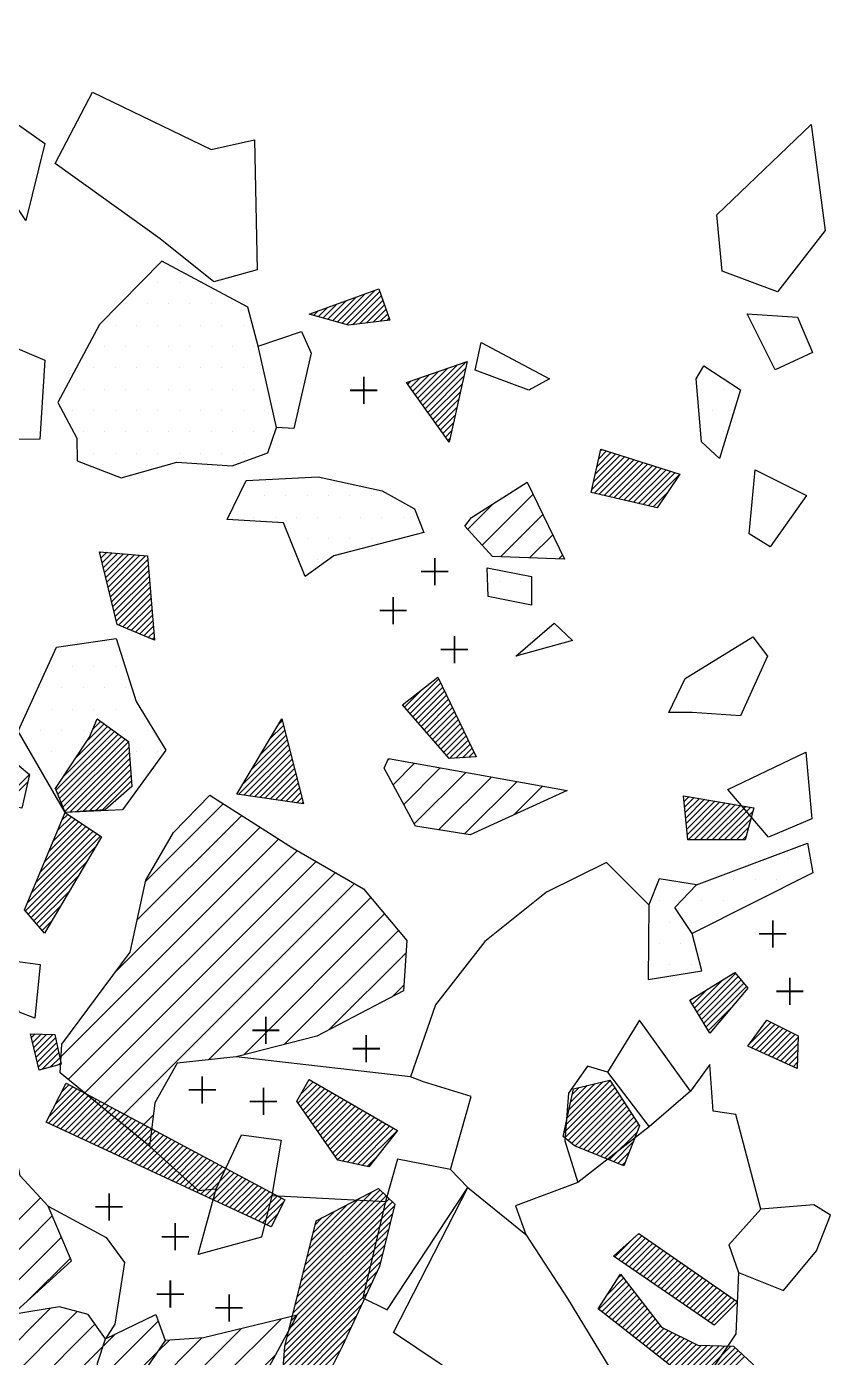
# Model space of a CAD drawing. Header units: metres. Extents: x -4.18 to -1.99, y -19.3 to -15.58.
# Drawn here: x -2.458 to -1.987, y -16.368 to -15.588 of the extents above; entities that cross this region are included whole.
import ezdxf

# ---------------------------------------------------------------- set-up
doc = ezdxf.new("R2010")
doc.units = ezdxf.units.M
doc.header["$LTSCALE"] = 25
doc.header["$MEASUREMENT"] = 0
doc.layers.get('0').update_dxf_attribs({"linetype": 'CONTINUOUS'})
for name, color, linetype in [('FEUER', 1, 'CONTINUOUS'), ('KNOCHEN', 2, 'CONTINUOUS'), ('KNOCHENSCHRAFF', 2, 'CONTINUOUS'), ('STEINE', 4, 'CONTINUOUS'), ('STEINESCHRAFF', 4, 'CONTINUOUS')]:
    doc.layers.add(name, color=color, linetype=linetype)

# ---------------------------------------------------------------- blocks, each defined once
blk = doc.blocks.new('*X1')
at = {"color": 0}
for p, q in [((-241.508, -1589.607), (-241.435, -1589.534)), ((-241.439, -1589.892), (-241.111, -1589.564)), ((-241.371, -1590.177), (-240.787, -1589.593)), ((-241.303, -1590.463), (-240.462, -1589.622)), ((-241.235, -1590.748), (-240.138, -1589.651)), ((-241.167, -1591.034), (-239.814, -1589.681)), ((-241.099, -1591.319), (-239.489, -1589.71)), ((-241.03, -1591.604), (-239.165, -1589.739)), ((-240.962, -1591.89), (-238.841, -1589.768)), ((-240.894, -1592.175), (-238.714, -1589.995)), ((-240.826, -1592.46), (-238.687, -1590.322)), ((-240.758, -1592.746), (-238.66, -1590.648)), ((-240.69, -1593.031), (-238.633, -1590.974)), ((-240.621, -1593.317), (-238.605, -1591.301)), ((-240.553, -1593.602), (-238.578, -1591.627)), ((-240.425, -1593.828), (-238.551, -1591.953)), ((-240.176, -1593.932), (-238.524, -1592.28)), ((-239.927, -1594.036), (-238.497, -1592.606)), ((-239.677, -1594.14), (-238.47, -1592.933)), ((-239.428, -1594.244), (-238.442, -1593.259)), ((-239.178, -1594.349), (-238.415, -1593.585)), ((-238.929, -1594.453), (-238.388, -1593.912)), ((-238.68, -1594.557), (-238.361, -1594.238)), ((-238.43, -1594.661), (-238.334, -1594.565)), ((-242.971, -1601.677), (-241.065, -1599.77)), ((-242.285, -1600.637), (-241.27, -1599.622)), ((-241.924, -1599.923), (-241.475, -1599.474)), ((-244.073, -1603.486), (-240.654, -1600.067)), ((-243.973, -1603.74), (-240.448, -1600.215)), ((-243.874, -1603.993), (-240.243, -1600.363)), ((-243.774, -1604.247), (-240.037, -1600.511)), ((-243.657, -1602.716), (-240.859, -1599.918)), ((-243.674, -1604.501), (-239.84, -1600.667)), ((-243.574, -1604.754), (-239.815, -1600.996)), ((-243.269, -1604.803), (-239.79, -1601.324)), ((-242.89, -1604.778), (-239.764, -1601.652)), ((-242.512, -1604.753), (-239.739, -1601.98)), ((-247.382, -1604.32), (-245.642, -1602.58)), ((-242.133, -1604.728), (-239.713, -1602.308)), ((-241.755, -1604.703), (-239.688, -1602.636)), ((-247.085, -1604.377), (-245.733, -1603.024)), ((-241.376, -1604.678), (-239.662, -1602.964)), ((-244.245, -1606.486), (-242.967, -1605.208)), ((-243.99, -1605.878), (-243.179, -1605.067)), ((-243.735, -1605.269), (-243.391, -1604.925)), ((-245.773, -1610.135), (-241.693, -1606.056)), ((-245.518, -1609.527), (-241.905, -1605.914)), ((-245.263, -1608.919), (-242.118, -1605.773)), ((-245.009, -1608.311), (-242.33, -1605.632)), ((-244.754, -1607.702), (-242.542, -1605.49)), ((-244.499, -1607.094), (-242.754, -1605.349)), ((-245.87, -1610.586), (-241.481, -1606.197)), ((-245.707, -1610.777), (-241.763, -1606.833)), ((-245.544, -1610.967), (-242.279, -1607.702)), ((-245.381, -1611.158), (-242.796, -1608.572)), ((-245.219, -1611.349), (-243.312, -1609.442)), ((-245.056, -1611.54), (-243.828, -1610.312)), ((-244.893, -1611.73), (-244.345, -1611.182)), ((-245.515, -1618.009), (-245.294, -1617.789)), ((-245.447, -1618.295), (-244.953, -1617.801)), ((-245.379, -1618.58), (-244.611, -1617.813)), ((-245.311, -1618.865), (-244.27, -1617.824)), ((-245.242, -1619.151), (-244.108, -1618.017)), ((-245.174, -1619.436), (-244.048, -1618.31)), ((-245.106, -1619.722), (-243.987, -1618.603)), ((-244.898, -1619.867), (-243.927, -1618.896)), ((-244.406, -1619.729), (-243.866, -1619.189)), ((-243.915, -1619.591), (-243.806, -1619.482)), ((-243.75, -1621.194), (-243.318, -1620.762)), ((-244.518, -1623.023), (-242.627, -1621.132)), ((-244.487, -1622.638), (-242.858, -1621.009)), ((-244.277, -1623.135), (-242.397, -1621.255)), ((-244.119, -1621.916), (-243.088, -1620.886)), ((-244.036, -1623.248), (-242.167, -1621.378)), ((-243.795, -1623.36), (-241.936, -1621.502)), ((-243.554, -1623.473), (-241.706, -1621.625)), ((-243.313, -1623.585), (-241.475, -1621.748)), ((-243.072, -1623.698), (-241.245, -1621.871)), ((-242.83, -1623.81), (-241.015, -1621.994)), ((-242.589, -1623.922), (-240.784, -1622.117)), ((-242.348, -1624.035), (-240.554, -1622.241)), ((-242.107, -1624.147), (-240.324, -1622.364)), ((-241.866, -1624.26), (-240.093, -1622.487)), ((-241.625, -1624.372), (-239.863, -1622.61)), ((-241.384, -1624.485), (-239.633, -1622.733)), ((-241.143, -1624.597), (-239.402, -1622.857)), ((-240.901, -1624.709), (-239.172, -1622.98)), ((-240.66, -1624.822), (-238.941, -1623.103)), ((-240.419, -1624.934), (-238.711, -1623.226)), ((-240.178, -1625.047), (-238.481, -1623.349)), ((-239.937, -1625.159), (-238.25, -1623.473)), ((-239.696, -1625.271), (-238.02, -1623.596)), ((-239.455, -1625.384), (-237.79, -1623.719)), ((-239.213, -1625.496), (-237.559, -1623.842)), ((-238.972, -1625.609), (-237.329, -1623.965)), ((-238.731, -1625.721), (-237.098, -1624.088)), ((-238.49, -1625.834), (-236.868, -1624.212)), ((-238.249, -1625.946), (-236.638, -1624.335)), ((-238.008, -1626.058), (-236.407, -1624.458)), ((-237.767, -1626.171), (-236.177, -1624.581)), ((-237.526, -1626.283), (-235.947, -1624.704)), ((-237.284, -1626.396), (-235.716, -1624.828)), ((-237.043, -1626.508), (-235.486, -1624.951)), ((-236.802, -1626.621), (-235.256, -1625.074)), ((-236.561, -1626.733), (-235.025, -1625.197)), ((-236.32, -1626.845), (-234.795, -1625.32)), ((-236.079, -1626.958), (-234.564, -1625.443)), ((-235.838, -1627.07), (-234.334, -1625.567)), ((-235.597, -1627.183), (-234.104, -1625.69)), ((-235.355, -1627.295), (-233.873, -1625.813)), ((-235.114, -1627.408), (-233.643, -1625.936)), ((-234.873, -1627.52), (-233.413, -1626.059)), ((-234.632, -1627.632), (-233.182, -1626.183)), ((-234.391, -1627.745), (-232.952, -1626.306)), ((-234.15, -1627.857), (-232.722, -1626.429)), ((-233.909, -1627.97), (-232.491, -1626.552)), ((-233.668, -1628.082), (-232.261, -1626.675)), ((-233.426, -1628.195), (-232.03, -1626.799)), ((-233.185, -1628.307), (-231.8, -1626.922)), ((-232.944, -1628.419), (-231.57, -1627.045)), ((-232.703, -1628.532), (-231.339, -1627.168)), ((-232.462, -1628.644), (-231.109, -1627.291)), ((-232.221, -1628.757), (-230.879, -1627.414)), ((-231.98, -1628.869), (-230.72, -1627.61)), ((-231.739, -1628.982), (-231.096, -1628.339)), ((-231.497, -1629.094), (-231.472, -1629.068))]:
    blk.add_line(p, q, dxfattribs=at)
blk = doc.blocks.new('*X2')
at = {"color": 0}
for p, q in [((-228.161, -1575.906), (-227.055, -1574.801)), ((-227.886, -1575.986), (-226.5, -1574.599)), ((-227.612, -1576.065), (-225.944, -1574.397)), ((-227.337, -1576.144), (-225.389, -1574.195)), ((-227.063, -1576.223), (-225.12, -1574.28)), ((-226.71, -1576.223), (-225.026, -1574.539)), ((-226.305, -1576.172), (-224.932, -1574.799)), ((-228.984, -1575.669), (-228.721, -1575.406)), ((-228.71, -1575.748), (-228.166, -1575.204)), ((-228.435, -1575.827), (-227.61, -1575.002)), ((-225.901, -1576.121), (-224.838, -1575.058)), ((-225.497, -1576.071), (-224.744, -1575.318)), ((-225.092, -1576.02), (-224.65, -1575.578)), ((-224.688, -1575.969), (-224.556, -1575.837)), ((-222.741, -1580.739), (-220.589, -1578.588)), ((-222.594, -1580.946), (-220.05, -1578.403)), ((-223.476, -1579.706), (-223.283, -1579.513)), ((-223.329, -1579.913), (-222.744, -1579.328)), ((-223.182, -1580.12), (-222.205, -1579.143)), ((-223.035, -1580.326), (-221.667, -1578.958)), ((-222.888, -1580.533), (-221.128, -1578.773)), ((-222.447, -1581.153), (-220.084, -1578.79)), ((-222.3, -1581.359), (-220.187, -1579.246)), ((-222.153, -1581.566), (-220.289, -1579.702)), ((-222.006, -1581.772), (-220.392, -1580.158)), ((-221.859, -1581.979), (-220.495, -1580.614)), ((-221.712, -1582.186), (-220.597, -1581.071)), ((-221.565, -1582.392), (-220.7, -1581.527)), ((-221.418, -1582.599), (-220.802, -1581.983)), ((-221.271, -1582.805), (-220.905, -1582.439)), ((-221.124, -1583.012), (-221.008, -1582.895)), ((-212.685, -1585.887), (-210.755, -1583.956)), ((-212.586, -1585.434), (-211.023, -1583.871)), ((-212.538, -1586.092), (-210.487, -1584.041)), ((-212.487, -1584.981), (-211.291, -1583.786)), ((-212.387, -1584.528), (-211.56, -1583.7)), ((-212.288, -1584.075), (-211.828, -1583.615)), ((-212.252, -1586.16), (-210.218, -1584.127)), ((-212.189, -1583.623), (-212.096, -1583.53)), ((-211.965, -1586.227), (-209.95, -1584.212)), ((-211.679, -1586.295), (-209.682, -1584.297)), ((-211.393, -1586.363), (-209.413, -1584.383)), ((-211.107, -1586.43), (-209.145, -1584.468)), ((-210.821, -1586.498), (-208.877, -1584.553)), ((-210.535, -1586.565), (-208.609, -1584.638)), ((-210.249, -1586.633), (-208.34, -1584.724)), ((-209.963, -1586.7), (-208.072, -1584.809)), ((-209.677, -1586.768), (-207.804, -1584.894)), ((-209.391, -1586.835), (-207.549, -1584.993)), ((-209.105, -1586.903), (-208.253, -1586.05)), ((-223.506, -1598.829), (-221.657, -1596.98)), ((-223.341, -1599.018), (-221.543, -1597.219)), ((-223.177, -1599.206), (-221.428, -1597.458)), ((-223.671, -1598.64), (-222.638, -1597.607)), ((-223.012, -1599.395), (-221.314, -1597.697)), ((-222.847, -1599.584), (-221.199, -1597.936)), ((-222.682, -1599.773), (-221.084, -1598.175)), ((-222.518, -1599.962), (-220.97, -1598.414)), ((-222.353, -1600.151), (-220.855, -1598.653)), ((-222.188, -1600.339), (-220.741, -1598.892)), ((-231.566, -1600.524), (-230.751, -1599.71)), ((-231.043, -1599.648), (-230.823, -1599.428)), ((-222.024, -1600.528), (-220.626, -1599.131)), ((-221.859, -1600.717), (-220.512, -1599.37)), ((-221.694, -1600.906), (-220.397, -1599.609)), ((-233.135, -1603.154), (-230.535, -1600.554)), ((-232.612, -1602.278), (-230.607, -1600.273)), ((-232.089, -1601.401), (-230.679, -1599.991)), ((-221.529, -1601.095), (-220.283, -1599.848)), ((-221.365, -1601.284), (-220.168, -1600.087)), ((-221.2, -1601.472), (-220.054, -1600.326)), ((-221.027, -1601.653), (-219.939, -1600.565)), ((-233.388, -1603.761), (-230.463, -1600.836)), ((-233.078, -1603.805), (-230.391, -1601.117)), ((-220.649, -1601.628), (-219.825, -1600.804)), ((-220.27, -1601.604), (-219.71, -1601.043)), ((-219.892, -1601.579), (-219.595, -1601.282)), ((-232.769, -1603.849), (-230.319, -1601.399)), ((-232.459, -1603.893), (-230.247, -1601.68)), ((-232.15, -1603.937), (-230.175, -1601.962)), ((-219.514, -1601.554), (-219.481, -1601.521)), ((-231.84, -1603.981), (-230.102, -1602.243)), ((-231.53, -1604.025), (-230.03, -1602.525)), ((-231.221, -1604.069), (-229.958, -1602.806)), ((-230.911, -1604.113), (-229.886, -1603.088)), ((-230.602, -1604.157), (-229.814, -1603.369)), ((-230.292, -1604.201), (-229.742, -1603.651)), ((-229.983, -1604.245), (-229.67, -1603.932)), ((-229.673, -1604.289), (-229.598, -1604.214)), ((-207.319, -1603.855), (-207.297, -1603.833)), ((-207.287, -1604.177), (-206.995, -1603.884)), ((-207.255, -1604.498), (-206.693, -1603.936)), ((-207.224, -1604.82), (-206.392, -1603.988)), ((-207.192, -1605.142), (-206.09, -1604.04)), ((-207.16, -1605.464), (-205.788, -1604.092)), ((-207.128, -1605.785), (-205.487, -1604.144)), ((-207.096, -1606.107), (-205.185, -1604.196)), ((-207.055, -1606.419), (-204.883, -1604.248)), ((-206.701, -1606.419), (-204.582, -1604.3)), ((-206.347, -1606.419), (-204.28, -1604.352)), ((-205.993, -1606.418), (-203.978, -1604.403)), ((-205.64, -1606.418), (-203.677, -1604.455)), ((-205.286, -1606.418), (-203.375, -1604.507)), ((-204.932, -1606.418), (-203.263, -1604.748)), ((-204.578, -1606.417), (-203.393, -1605.232)), ((-204.224, -1606.417), (-203.523, -1605.716)), ((-203.871, -1606.417), (-203.654, -1606.2)), ((-206.672, -1616.289), (-204.988, -1614.605)), ((-206.538, -1616.509), (-204.272, -1614.243)), ((-206.405, -1616.729), (-204.111, -1614.436)), ((-206.271, -1616.949), (-203.951, -1614.629)), ((-206.805, -1616.069), (-205.909, -1615.173)), ((-206.138, -1617.169), (-203.79, -1614.821)), ((-206.004, -1617.39), (-203.629, -1615.014)), ((-206.939, -1615.849), (-206.831, -1615.741)), ((-205.871, -1617.61), (-204.571, -1616.309)), ((-203.447, -1618.367), (-202.187, -1617.107)), ((-203.334, -1618.608), (-201.951, -1617.225)), ((-203.091, -1618.718), (-201.715, -1617.343)), ((-202.848, -1618.829), (-201.479, -1617.46)), ((-202.605, -1618.94), (-201.243, -1617.578)), ((-202.48, -1617.047), (-202.423, -1616.99)), ((-202.362, -1619.05), (-201.007, -1617.696)), ((-202.119, -1619.161), (-200.772, -1617.814)), ((-201.876, -1619.271), (-200.607, -1618.002)), ((-201.633, -1619.382), (-200.616, -1618.365)), ((-201.39, -1619.493), (-200.625, -1618.728)), ((-201.147, -1619.603), (-200.635, -1619.091)), ((-200.904, -1619.714), (-200.644, -1619.454)), ((-200.661, -1619.824), (-200.653, -1619.816)), ((-229.896, -1621.836), (-228.79, -1620.73)), ((-229.751, -1622.044), (-228.566, -1620.859)), ((-229.746, -1621.333), (-229.014, -1620.6)), ((-229.298, -1620.531), (-229.238, -1620.471)), ((-214.322, -1623.586), (-211.473, -1620.737)), ((-214.224, -1623.134), (-211.612, -1620.522)), ((-214.125, -1622.682), (-212.038, -1620.595)), ((-214.027, -1622.23), (-212.503, -1620.706)), ((-213.929, -1621.779), (-212.967, -1620.817)), ((-229.607, -1622.253), (-228.342, -1620.989)), ((-229.462, -1622.462), (-228.118, -1621.118)), ((-229.317, -1622.671), (-227.894, -1621.247)), ((-229.173, -1622.88), (-227.669, -1621.377)), ((-229.028, -1623.089), (-227.445, -1621.506)), ((-228.883, -1623.298), (-227.221, -1621.636)), ((-214.269, -1623.886), (-211.335, -1620.952)), ((-214.077, -1624.048), (-211.197, -1621.168)), ((-213.885, -1624.21), (-211.058, -1621.383)), ((-213.831, -1621.327), (-213.432, -1620.928)), ((-213.689, -1624.367), (-210.92, -1621.598)), ((-228.739, -1623.507), (-226.997, -1621.765)), ((-228.594, -1623.716), (-226.773, -1621.895)), ((-228.449, -1623.925), (-226.549, -1622.024)), ((-228.305, -1624.134), (-226.325, -1622.153)), ((-228.16, -1624.343), (-226.101, -1622.283)), ((-228.016, -1624.551), (-225.876, -1622.412)), ((-213.437, -1624.469), (-210.782, -1621.813)), ((-213.185, -1624.57), (-210.643, -1622.029)), ((-212.933, -1624.672), (-210.505, -1622.244)), ((-227.871, -1624.76), (-225.652, -1622.542)), ((-227.726, -1624.969), (-225.428, -1622.671)), ((-227.582, -1625.178), (-225.204, -1622.801)), ((-227.296, -1625.246), (-224.98, -1622.93)), ((-227.006, -1625.31), (-224.756, -1623.059)), ((-226.717, -1625.374), (-224.532, -1623.189)), ((-212.681, -1624.773), (-210.367, -1622.459)), ((-212.429, -1624.875), (-210.228, -1622.674)), ((-212.177, -1624.976), (-210.09, -1622.889)), ((-211.925, -1625.078), (-209.952, -1623.105)), ((-226.427, -1625.438), (-224.307, -1623.318)), ((-226.138, -1625.502), (-224.083, -1623.448)), ((-211.673, -1625.179), (-210.036, -1623.543)), ((-211.421, -1625.281), (-210.263, -1624.123)), ((-211.169, -1625.382), (-210.489, -1624.703)), ((-225.849, -1625.566), (-225.305, -1625.022)), ((-210.917, -1625.484), (-210.716, -1625.283)), ((-229.601, -1631.794), (-224.92, -1627.113)), ((-229.485, -1631.324), (-225.102, -1626.941)), ((-229.368, -1630.854), (-225.568, -1627.053)), ((-230.066, -1633.673), (-224.242, -1627.849)), ((-229.95, -1633.203), (-224.375, -1627.628)), ((-229.834, -1632.733), (-224.556, -1627.456)), ((-229.717, -1632.264), (-224.738, -1627.284)), ((-229.252, -1630.384), (-226.297, -1627.429)), ((-229.136, -1629.914), (-227.025, -1627.804)), ((-230.182, -1634.143), (-224.359, -1628.32)), ((-229.02, -1629.445), (-227.754, -1628.179)), ((-228.903, -1628.975), (-228.483, -1628.554)), ((-230.415, -1635.082), (-224.594, -1629.261)), ((-230.299, -1634.613), (-224.476, -1628.791)), ((-230.647, -1636.022), (-224.828, -1630.203)), ((-230.531, -1635.552), (-224.711, -1629.732)), ((-211.344, -1630.861), (-210.217, -1629.733)), ((-211.135, -1631.005), (-209.752, -1629.622)), ((-210.925, -1631.149), (-209.543, -1629.767)), ((-210.716, -1631.293), (-209.334, -1629.911)), ((-210.506, -1631.438), (-209.125, -1630.056)), ((-210.297, -1631.582), (-208.916, -1630.2)), ((-230.693, -1636.421), (-224.946, -1630.674)), ((-210.088, -1631.726), (-208.707, -1630.345)), ((-209.878, -1631.87), (-208.498, -1630.489)), ((-209.669, -1632.014), (-208.289, -1630.634)), ((-209.46, -1632.158), (-208.08, -1630.779)), ((-209.25, -1632.303), (-207.871, -1630.923)), ((-230.752, -1637.188), (-225.256, -1631.691)), ((-230.723, -1636.805), (-225.063, -1631.145)), ((-209.041, -1632.447), (-207.662, -1631.068)), ((-208.831, -1632.591), (-207.453, -1631.212)), ((-208.622, -1632.735), (-207.244, -1631.357)), ((-208.413, -1632.879), (-207.035, -1631.501)), ((-208.203, -1633.023), (-206.826, -1631.646)), ((-207.994, -1633.168), (-206.617, -1631.791)), ((-230.782, -1637.571), (-225.565, -1632.354)), ((-212.297, -1633.936), (-210.674, -1632.312)), ((-212.099, -1634.091), (-210.52, -1632.512)), ((-211.779, -1633.063), (-210.828, -1632.113)), ((-211.125, -1632.056), (-210.982, -1631.913)), ((-207.784, -1633.312), (-206.408, -1631.935)), ((-207.575, -1633.456), (-206.199, -1632.08)), ((-207.366, -1633.6), (-205.99, -1632.224)), ((-207.156, -1633.744), (-205.781, -1632.369)), ((-206.947, -1633.888), (-205.572, -1632.514)), ((-230.811, -1637.954), (-225.874, -1633.017)), ((-211.901, -1634.246), (-210.366, -1632.711)), ((-211.702, -1634.401), (-210.212, -1632.911)), ((-211.504, -1634.557), (-210.058, -1633.11)), ((-211.306, -1634.712), (-209.904, -1633.31)), ((-206.737, -1634.033), (-205.363, -1632.658)), ((-206.528, -1634.177), (-205.154, -1632.803)), ((-206.319, -1634.321), (-204.945, -1632.947)), ((-206.109, -1634.465), (-204.736, -1633.092)), ((-205.9, -1634.609), (-204.527, -1633.236)), ((-230.841, -1638.337), (-226.183, -1633.679)), ((-211.108, -1634.867), (-209.75, -1633.509)), ((-210.909, -1635.022), (-209.596, -1633.709)), ((-210.711, -1635.178), (-209.442, -1633.909)), ((-210.513, -1635.333), (-209.288, -1634.108)), ((-205.691, -1634.753), (-204.318, -1633.381)), ((-230.87, -1638.72), (-226.492, -1634.342)), ((-210.315, -1635.488), (-209.134, -1634.308)), ((-210.116, -1635.643), (-208.98, -1634.507)), ((-209.918, -1635.799), (-208.826, -1634.707)), ((-209.72, -1635.954), (-208.672, -1634.906)), ((-230.93, -1639.486), (-227.11, -1635.667)), ((-230.9, -1639.103), (-226.801, -1635.004)), ((-209.521, -1636.109), (-208.464, -1635.052)), ((-209.323, -1636.265), (-208.228, -1635.17)), ((-209.125, -1636.42), (-207.993, -1635.288)), ((-208.927, -1636.575), (-207.757, -1635.405)), ((-208.728, -1636.73), (-207.521, -1635.523)), ((-208.53, -1636.886), (-207.285, -1635.641)), ((-230.959, -1639.869), (-227.434, -1636.344)), ((-208.332, -1637.041), (-207.049, -1635.758)), ((-208.133, -1637.196), (-206.813, -1635.876)), ((-207.935, -1637.351), (-206.577, -1635.994)), ((-207.737, -1637.507), (-206.275, -1636.045)), ((-207.539, -1637.662), (-205.93, -1636.054)), ((-207.34, -1637.817), (-205.585, -1636.062)), ((-207.142, -1637.973), (-205.239, -1636.07)), ((-206.949, -1638.133), (-204.894, -1636.078)), ((-206.756, -1638.293), (-204.549, -1636.086)), ((-206.563, -1638.454), (-204.296, -1636.187)), ((-206.37, -1638.614), (-204.112, -1636.357)), ((-206.176, -1638.775), (-203.928, -1636.527)), ((-205.983, -1638.935), (-203.745, -1636.696))]:
    blk.add_line(p, q, dxfattribs=at)
blk = doc.blocks.new('*X8')
at = {"color": 0}
for p, q in [((-219.124, -1589.143), (-216.136, -1586.155)), ((-219.969, -1588.22), (-218.462, -1586.713)), ((-218.043, -1589.83), (-215.559, -1587.347)), ((-216.335, -1589.89), (-214.983, -1588.538)), ((-214.628, -1589.951), (-214.406, -1589.729)), ((-224.625, -1601.715), (-224.571, -1601.661)), ((-224.329, -1603.187), (-223.071, -1601.93)), ((-223.71, -1604.336), (-221.572, -1602.198)), ((-223.092, -1605.485), (-220.072, -1602.466)), ((-221.67, -1605.832), (-218.573, -1602.734)), ((-220.144, -1606.073), (-217.073, -1603.002)), ((-217.259, -1604.956), (-215.573, -1603.27)), ((-238.835, -1608.855), (-234.281, -1604.3)), ((-239.323, -1611.11), (-233.204, -1604.991)), ((-240.565, -1614.12), (-232.126, -1605.681)), ((-243.783, -1619.106), (-231.049, -1606.372)), ((-243.365, -1620.456), (-229.96, -1607.051)), ((-242.396, -1621.254), (-228.836, -1607.694)), ((-241.427, -1622.053), (-227.712, -1608.338)), ((-240.458, -1622.852), (-226.587, -1608.981)), ((-235.148, -1619.31), (-225.634, -1609.796)), ((-233.102, -1619.032), (-224.83, -1610.76)), ((-230.717, -1618.414), (-224.026, -1611.723)), ((-228.074, -1617.539), (-223.572, -1613.036)), ((-224.384, -1615.616), (-223.701, -1614.934)), ((-239.489, -1623.65), (-238.386, -1622.547)), ((-252.375, -1634.769), (-245, -1627.394)), ((-250.845, -1635.007), (-244.3, -1628.462)), ((-248.676, -1634.605), (-243.769, -1629.698)), ((-245.707, -1633.405), (-243.238, -1630.935)), ((-253.309, -1642.774), (-244.406, -1633.87)), ((-251.404, -1642.637), (-242.835, -1634.067)), ((-249.907, -1642.907), (-241.801, -1634.802)), ((-241.731, -1638.267), (-238.096, -1634.631)), ((-234.428, -1638.035), (-230.9, -1634.507)), ((-241.326, -1636.094), (-240.616, -1635.384)), ((-239.262, -1639.333), (-235.54, -1635.612)), ((-236.425, -1638.264), (-233.231, -1635.07)), ((-248.421, -1643.189), (-241.326, -1636.094)), ((-241.873, -1640.176), (-238.166, -1636.47)), ((-238.166, -1636.47), (-237.439, -1635.743)), ((-232.43, -1637.805), (-231.212, -1636.587))]:
    blk.add_line(p, q, dxfattribs=at)
blk = doc.blocks.new('LB')
at = {"layer": 'FEUER', "const_width": 0.1}
for points in [[(0, 0), (0, -1.6)], [(-0.8, -0.8), (0.8, -0.8)]]:
    blk.add_lwpolyline(points, dxfattribs=at)
blk = doc.blocks.new('*X10')
at = {"color": 0}
for p, q in [((-254.375, -1558.75), (-254.375, -1558.75)), ((-255, -1560), (-255, -1560)), ((-253.75, -1560), (-253.75, -1560)), ((-255.625, -1561.25), (-255.625, -1561.25)), ((-254.375, -1561.25), (-254.375, -1561.25)), ((-256.25, -1562.5), (-256.25, -1562.5)), ((-255, -1562.5), (-255, -1562.5)), ((-253.75, -1562.5), (-253.75, -1562.5)), ((-255.625, -1563.75), (-255.625, -1563.75)), ((-254.375, -1563.75), (-254.375, -1563.75)), ((-238.125, -1573.75), (-238.125, -1573.75)), ((-236.875, -1573.75), (-236.875, -1573.75)), ((-235.625, -1573.75), (-235.625, -1573.75)), ((-240, -1575), (-240, -1575)), ((-238.75, -1575), (-238.75, -1575)), ((-237.5, -1575), (-237.5, -1575)), ((-236.25, -1575), (-236.25, -1575)), ((-235, -1575), (-235, -1575)), ((-233.75, -1575), (-233.75, -1575)), ((-240.625, -1576.25), (-240.625, -1576.25)), ((-239.375, -1576.25), (-239.375, -1576.25)), ((-238.125, -1576.25), (-238.125, -1576.25)), ((-236.875, -1576.25), (-236.875, -1576.25)), ((-235.625, -1576.25), (-235.625, -1576.25)), ((-234.375, -1576.25), (-234.375, -1576.25)), ((-233.125, -1576.25), (-233.125, -1576.25)), ((-241.25, -1577.5), (-241.25, -1577.5)), ((-240, -1577.5), (-240, -1577.5)), ((-238.75, -1577.5), (-238.75, -1577.5)), ((-237.5, -1577.5), (-237.5, -1577.5)), ((-236.25, -1577.5), (-236.25, -1577.5)), ((-235, -1577.5), (-235, -1577.5)), ((-233.75, -1577.5), (-233.75, -1577.5)), ((-232.5, -1577.5), (-232.5, -1577.5)), ((-241.875, -1578.75), (-241.875, -1578.75)), ((-240.625, -1578.75), (-240.625, -1578.75)), ((-239.375, -1578.75), (-239.375, -1578.75)), ((-238.125, -1578.75), (-238.125, -1578.75)), ((-236.875, -1578.75), (-236.875, -1578.75)), ((-235.625, -1578.75), (-235.625, -1578.75)), ((-234.375, -1578.75), (-234.375, -1578.75)), ((-233.125, -1578.75), (-233.125, -1578.75)), ((-242.5, -1580), (-242.5, -1580)), ((-241.25, -1580), (-241.25, -1580)), ((-240, -1580), (-240, -1580)), ((-238.75, -1580), (-238.75, -1580)), ((-237.5, -1580), (-237.5, -1580)), ((-236.25, -1580), (-236.25, -1580)), ((-235, -1580), (-235, -1580)), ((-233.75, -1580), (-233.75, -1580)), ((-232.5, -1580), (-232.5, -1580)), ((-206.25, -1580), (-206.25, -1580)), ((-205, -1580), (-205, -1580)), ((-243.125, -1581.25), (-243.125, -1581.25)), ((-241.875, -1581.25), (-241.875, -1581.25)), ((-240.625, -1581.25), (-240.625, -1581.25)), ((-239.375, -1581.25), (-239.375, -1581.25)), ((-238.125, -1581.25), (-238.125, -1581.25)), ((-236.875, -1581.25), (-236.875, -1581.25)), ((-235.625, -1581.25), (-235.625, -1581.25)), ((-234.375, -1581.25), (-234.375, -1581.25)), ((-233.125, -1581.25), (-233.125, -1581.25)), ((-231.875, -1581.25), (-231.875, -1581.25)), ((-205.625, -1581.25), (-205.625, -1581.25)), ((-204.375, -1581.25), (-204.375, -1581.25)), ((-242.5, -1582.5), (-242.5, -1582.5)), ((-241.25, -1582.5), (-241.25, -1582.5)), ((-240, -1582.5), (-240, -1582.5)), ((-238.75, -1582.5), (-238.75, -1582.5)), ((-237.5, -1582.5), (-237.5, -1582.5)), ((-236.25, -1582.5), (-236.25, -1582.5)), ((-235, -1582.5), (-235, -1582.5)), ((-233.75, -1582.5), (-233.75, -1582.5)), ((-232.5, -1582.5), (-232.5, -1582.5)), ((-206.25, -1582.5), (-206.25, -1582.5)), ((-205, -1582.5), (-205, -1582.5)), ((-241.875, -1583.75), (-241.875, -1583.75)), ((-240.625, -1583.75), (-240.625, -1583.75)), ((-239.375, -1583.75), (-239.375, -1583.75)), ((-238.125, -1583.75), (-238.125, -1583.75)), ((-236.875, -1583.75), (-236.875, -1583.75)), ((-235.625, -1583.75), (-235.625, -1583.75)), ((-234.375, -1583.75), (-234.375, -1583.75)), ((-233.125, -1583.75), (-233.125, -1583.75)), ((-231.875, -1583.75), (-231.875, -1583.75)), ((-240, -1585), (-240, -1585)), ((-233.125, -1586.25), (-233.125, -1586.25)), ((-231.875, -1586.25), (-231.875, -1586.25)), ((-230.625, -1586.25), (-230.625, -1586.25)), ((-229.375, -1586.25), (-229.375, -1586.25)), ((-228.125, -1586.25), (-228.125, -1586.25)), ((-226.875, -1586.25), (-226.875, -1586.25)), ((-225.625, -1586.25), (-225.625, -1586.25)), ((-233.75, -1587.5), (-233.75, -1587.5)), ((-232.5, -1587.5), (-232.5, -1587.5)), ((-231.25, -1587.5), (-231.25, -1587.5)), ((-230, -1587.5), (-230, -1587.5)), ((-228.75, -1587.5), (-228.75, -1587.5)), ((-227.5, -1587.5), (-227.5, -1587.5)), ((-226.25, -1587.5), (-226.25, -1587.5)), ((-225, -1587.5), (-225, -1587.5)), ((-223.75, -1587.5), (-223.75, -1587.5)), ((-229.375, -1588.75), (-229.375, -1588.75)), ((-228.125, -1588.75), (-228.125, -1588.75)), ((-226.875, -1588.75), (-226.875, -1588.75)), ((-225.625, -1588.75), (-225.625, -1588.75)), ((-224.375, -1588.75), (-224.375, -1588.75)), ((-228.75, -1590), (-228.75, -1590)), ((-218.125, -1591.25), (-218.125, -1591.25)), ((-216.875, -1591.25), (-216.875, -1591.25)), ((-216.25, -1592.5), (-216.25, -1592.5)), ((-242.5, -1595), (-242.5, -1595)), ((-241.25, -1595), (-241.25, -1595)), ((-216.25, -1595), (-216.25, -1595)), ((-215, -1595), (-215, -1595)), ((-244.375, -1596.25), (-244.375, -1596.25)), ((-243.125, -1596.25), (-243.125, -1596.25)), ((-241.875, -1596.25), (-241.875, -1596.25)), ((-240.625, -1596.25), (-240.625, -1596.25)), ((-245, -1597.5), (-245, -1597.5)), ((-243.75, -1597.5), (-243.75, -1597.5)), ((-242.5, -1597.5), (-242.5, -1597.5)), ((-241.25, -1597.5), (-241.25, -1597.5)), ((-240, -1597.5), (-240, -1597.5)), ((-245.625, -1598.75), (-245.625, -1598.75)), ((-244.375, -1598.75), (-244.375, -1598.75)), ((-243.125, -1598.75), (-243.125, -1598.75)), ((-241.875, -1598.75), (-241.875, -1598.75)), ((-240.625, -1598.75), (-240.625, -1598.75)), ((-239.375, -1598.75), (-239.375, -1598.75)), ((-246.25, -1600), (-246.25, -1600)), ((-245, -1600), (-245, -1600)), ((-243.75, -1600), (-243.75, -1600)), ((-242.5, -1600), (-242.5, -1600)), ((-241.25, -1600), (-241.25, -1600)), ((-240, -1600), (-240, -1600)), ((-238.75, -1600), (-238.75, -1600)), ((-244.375, -1601.25), (-244.375, -1601.25)), ((-243.125, -1601.25), (-243.125, -1601.25)), ((-241.875, -1601.25), (-241.875, -1601.25)), ((-240.625, -1601.25), (-240.625, -1601.25)), ((-239.375, -1601.25), (-239.375, -1601.25)), ((-238.125, -1601.25), (-238.125, -1601.25)), ((-243.75, -1602.5), (-243.75, -1602.5)), ((-242.5, -1602.5), (-242.5, -1602.5)), ((-241.25, -1602.5), (-241.25, -1602.5)), ((-240, -1602.5), (-240, -1602.5)), ((-238.75, -1602.5), (-238.75, -1602.5)), ((-243.125, -1603.75), (-243.125, -1603.75)), ((-241.875, -1603.75), (-241.875, -1603.75)), ((-240.625, -1603.75), (-240.625, -1603.75)), ((-201.25, -1607.5), (-201.25, -1607.5)), ((-200, -1607.5), (-200, -1607.5)), ((-205.625, -1608.75), (-205.625, -1608.75)), ((-204.375, -1608.75), (-204.375, -1608.75)), ((-203.125, -1608.75), (-203.125, -1608.75)), ((-201.875, -1608.75), (-201.875, -1608.75)), ((-200.625, -1608.75), (-200.625, -1608.75)), ((-208.75, -1610), (-208.75, -1610)), ((-207.5, -1610), (-207.5, -1610)), ((-206.25, -1610), (-206.25, -1610)), ((-205, -1610), (-205, -1610)), ((-203.75, -1610), (-203.75, -1610)), ((-208.125, -1611.25), (-208.125, -1611.25)), ((-206.875, -1611.25), (-206.875, -1611.25)), ((-205.625, -1611.25), (-205.625, -1611.25)), ((-208.75, -1612.5), (-208.75, -1612.5)), ((-207.5, -1612.5), (-207.5, -1612.5)), ((-209.375, -1613.75), (-209.375, -1613.75)), ((-208.125, -1613.75), (-208.125, -1613.75)), ((-206.875, -1613.75), (-206.875, -1613.75))]:
    blk.add_line(p, q, dxfattribs=at)
blk = doc.blocks.new('*X11')
at = {"color": 0}
for p, q in [((-325.625, -1631.25), (-325.625, -1631.25)), ((-324.375, -1631.25), (-324.375, -1631.25)), ((-323.125, -1631.25), (-323.125, -1631.25)), ((-325, -1632.5), (-325, -1632.5)), ((-323.75, -1632.5), (-323.75, -1632.5)), ((-322.5, -1632.5), (-322.5, -1632.5)), ((-321.25, -1632.5), (-321.25, -1632.5)), ((-320, -1632.5), (-320, -1632.5)), ((-324.375, -1633.75), (-324.375, -1633.75)), ((-323.125, -1633.75), (-323.125, -1633.75)), ((-321.875, -1633.75), (-321.875, -1633.75)), ((-320.625, -1633.75), (-320.625, -1633.75)), ((-319.375, -1633.75), (-319.375, -1633.75)), ((-322.5, -1635), (-322.5, -1635)), ((-321.25, -1635), (-321.25, -1635)), ((-320, -1635), (-320, -1635)), ((-318.75, -1635), (-318.75, -1635)), ((-320.625, -1636.25), (-320.625, -1636.25)), ((-214.375, -1646.25), (-214.375, -1646.25)), ((-213.125, -1646.25), (-213.125, -1646.25)), ((-211.875, -1646.25), (-211.875, -1646.25)), ((-205.625, -1646.25), (-205.625, -1646.25)), ((-204.375, -1646.25), (-204.375, -1646.25)), ((-215, -1647.5), (-215, -1647.5)), ((-213.75, -1647.5), (-213.75, -1647.5)), ((-212.5, -1647.5), (-212.5, -1647.5)), ((-211.25, -1647.5), (-211.25, -1647.5)), ((-207.5, -1647.5), (-207.5, -1647.5)), ((-206.25, -1647.5), (-206.25, -1647.5)), ((-205, -1647.5), (-205, -1647.5)), ((-215.625, -1648.75), (-215.625, -1648.75)), ((-214.375, -1648.75), (-214.375, -1648.75)), ((-213.125, -1648.75), (-213.125, -1648.75)), ((-211.875, -1648.75), (-211.875, -1648.75)), ((-208.125, -1648.75), (-208.125, -1648.75)), ((-206.875, -1648.75), (-206.875, -1648.75)), ((-205.625, -1648.75), (-205.625, -1648.75)), ((-215, -1650), (-215, -1650)), ((-213.75, -1650), (-213.75, -1650)), ((-212.5, -1650), (-212.5, -1650)), ((-210, -1650), (-210, -1650)), ((-208.75, -1650), (-208.75, -1650)), ((-207.5, -1650), (-207.5, -1650)), ((-209.375, -1651.25), (-209.375, -1651.25)), ((-245, -1657.5), (-245, -1657.5)), ((-243.75, -1657.5), (-243.75, -1657.5)), ((-242.5, -1657.5), (-242.5, -1657.5)), ((-241.25, -1657.5), (-241.25, -1657.5)), ((-240, -1657.5), (-240, -1657.5)), ((-244.375, -1658.75), (-244.375, -1658.75)), ((-243.125, -1658.75), (-243.125, -1658.75)), ((-241.875, -1658.75), (-241.875, -1658.75)), ((-240.625, -1658.75), (-240.625, -1658.75)), ((-245, -1660), (-245, -1660)), ((-243.75, -1660), (-243.75, -1660)), ((-242.5, -1660), (-242.5, -1660)), ((-241.25, -1660), (-241.25, -1660)), ((-240, -1660), (-240, -1660)), ((-244.375, -1661.25), (-244.375, -1661.25)), ((-243.125, -1661.25), (-243.125, -1661.25)), ((-241.875, -1661.25), (-241.875, -1661.25)), ((-240.625, -1661.25), (-240.625, -1661.25)), ((-243.75, -1662.5), (-243.75, -1662.5)), ((-242.5, -1662.5), (-242.5, -1662.5)), ((-241.25, -1662.5), (-241.25, -1662.5)), ((-243.125, -1663.75), (-243.125, -1663.75)), ((-241.875, -1663.75), (-241.875, -1663.75)), ((-241.25, -1665), (-241.25, -1665)), ((-233.125, -1668.75), (-233.125, -1668.75)), ((-236.25, -1670), (-236.25, -1670)), ((-235, -1670), (-235, -1670)), ((-233.75, -1670), (-233.75, -1670)), ((-232.5, -1670), (-232.5, -1670)), ((-236.875, -1671.25), (-236.875, -1671.25)), ((-235.625, -1671.25), (-235.625, -1671.25)), ((-234.375, -1671.25), (-234.375, -1671.25)), ((-233.125, -1671.25), (-233.125, -1671.25)), ((-231.875, -1671.25), (-231.875, -1671.25)), ((-236.25, -1672.5), (-236.25, -1672.5)), ((-235, -1672.5), (-235, -1672.5)), ((-233.75, -1672.5), (-233.75, -1672.5)), ((-232.5, -1672.5), (-232.5, -1672.5)), ((-236.875, -1673.75), (-236.875, -1673.75)), ((-235.625, -1673.75), (-235.625, -1673.75)), ((-234.375, -1673.75), (-234.375, -1673.75)), ((-233.125, -1673.75), (-233.125, -1673.75)), ((-236.25, -1675), (-236.25, -1675)), ((-235, -1675), (-235, -1675)), ((-233.75, -1675), (-233.75, -1675)), ((-232.5, -1675), (-232.5, -1675)), ((-236.875, -1676.25), (-236.875, -1676.25)), ((-235.625, -1676.25), (-235.625, -1676.25)), ((-234.375, -1676.25), (-234.375, -1676.25)), ((-233.125, -1676.25), (-233.125, -1676.25)), ((-236.25, -1677.5), (-236.25, -1677.5)), ((-235, -1677.5), (-235, -1677.5)), ((-233.75, -1677.5), (-233.75, -1677.5)), ((-232.5, -1677.5), (-232.5, -1677.5)), ((-235.625, -1678.75), (-235.625, -1678.75)), ((-234.375, -1678.75), (-234.375, -1678.75)), ((-233.125, -1678.75), (-233.125, -1678.75)), ((-236.25, -1680), (-236.25, -1680)), ((-235, -1680), (-235, -1680)), ((-233.75, -1680), (-233.75, -1680)), ((-235.625, -1681.25), (-235.625, -1681.25)), ((-234.375, -1681.25), (-234.375, -1681.25)), ((-233.125, -1681.25), (-233.125, -1681.25)), ((-236.25, -1682.5), (-236.25, -1682.5)), ((-235, -1682.5), (-235, -1682.5)), ((-233.75, -1682.5), (-233.75, -1682.5)), ((-213.75, -1682.5), (-213.75, -1682.5)), ((-235.625, -1683.75), (-235.625, -1683.75)), ((-234.375, -1683.75), (-234.375, -1683.75)), ((-215.625, -1683.75), (-215.625, -1683.75)), ((-214.375, -1683.75), (-214.375, -1683.75)), ((-213.125, -1683.75), (-213.125, -1683.75)), ((-211.875, -1683.75), (-211.875, -1683.75)), ((-210.625, -1683.75), (-210.625, -1683.75)), ((-236.25, -1685), (-236.25, -1685)), ((-235, -1685), (-235, -1685)), ((-216.25, -1685), (-216.25, -1685)), ((-215, -1685), (-215, -1685)), ((-213.75, -1685), (-213.75, -1685)), ((-212.5, -1685), (-212.5, -1685)), ((-211.25, -1685), (-211.25, -1685)), ((-214.375, -1686.25), (-214.375, -1686.25)), ((-236.25, -1690), (-236.25, -1690)), ((-235.625, -1691.25), (-235.625, -1691.25)), ((-234.375, -1691.25), (-234.375, -1691.25)), ((-233.125, -1691.25), (-233.125, -1691.25)), ((-231.875, -1691.25), (-231.875, -1691.25)), ((-235, -1692.5), (-235, -1692.5)), ((-233.75, -1692.5), (-233.75, -1692.5)), ((-232.5, -1692.5), (-232.5, -1692.5)), ((-220, -1692.5), (-220, -1692.5)), ((-218.75, -1692.5), (-218.75, -1692.5)), ((-217.5, -1692.5), (-217.5, -1692.5)), ((-216.25, -1692.5), (-216.25, -1692.5)), ((-234.375, -1693.75), (-234.375, -1693.75)), ((-233.125, -1693.75), (-233.125, -1693.75)), ((-231.875, -1693.75), (-231.875, -1693.75)), ((-221.875, -1693.75), (-221.875, -1693.75)), ((-220.625, -1693.75), (-220.625, -1693.75)), ((-219.375, -1693.75), (-219.375, -1693.75)), ((-218.125, -1693.75), (-218.125, -1693.75)), ((-216.875, -1693.75), (-216.875, -1693.75)), ((-215.625, -1693.75), (-215.625, -1693.75)), ((-214.375, -1693.75), (-214.375, -1693.75)), ((-235, -1695), (-235, -1695)), ((-233.75, -1695), (-233.75, -1695)), ((-232.5, -1695), (-232.5, -1695)), ((-231.25, -1695), (-231.25, -1695)), ((-223.75, -1695), (-223.75, -1695)), ((-222.5, -1695), (-222.5, -1695)), ((-221.25, -1695), (-221.25, -1695)), ((-220, -1695), (-220, -1695)), ((-218.75, -1695), (-218.75, -1695)), ((-217.5, -1695), (-217.5, -1695)), ((-216.25, -1695), (-216.25, -1695)), ((-215, -1695), (-215, -1695)), ((-213.75, -1695), (-213.75, -1695)), ((-212.5, -1695), (-212.5, -1695)), ((-234.375, -1696.25), (-234.375, -1696.25)), ((-233.125, -1696.25), (-233.125, -1696.25)), ((-231.875, -1696.25), (-231.875, -1696.25)), ((-230.625, -1696.25), (-230.625, -1696.25)), ((-224.375, -1696.25), (-224.375, -1696.25)), ((-223.125, -1696.25), (-223.125, -1696.25)), ((-221.875, -1696.25), (-221.875, -1696.25)), ((-220.625, -1696.25), (-220.625, -1696.25)), ((-219.375, -1696.25), (-219.375, -1696.25)), ((-218.125, -1696.25), (-218.125, -1696.25)), ((-216.875, -1696.25), (-216.875, -1696.25)), ((-215.625, -1696.25), (-215.625, -1696.25)), ((-214.375, -1696.25), (-214.375, -1696.25)), ((-213.125, -1696.25), (-213.125, -1696.25)), ((-211.875, -1696.25), (-211.875, -1696.25)), ((-232.5, -1697.5), (-232.5, -1697.5)), ((-231.25, -1697.5), (-231.25, -1697.5)), ((-230, -1697.5), (-230, -1697.5)), ((-222.5, -1697.5), (-222.5, -1697.5)), ((-221.25, -1697.5), (-221.25, -1697.5)), ((-220, -1697.5), (-220, -1697.5)), ((-218.75, -1697.5), (-218.75, -1697.5)), ((-217.5, -1697.5), (-217.5, -1697.5)), ((-216.25, -1697.5), (-216.25, -1697.5)), ((-215, -1697.5), (-215, -1697.5)), ((-213.75, -1697.5), (-213.75, -1697.5)), ((-212.5, -1697.5), (-212.5, -1697.5)), ((-230.625, -1698.75), (-230.625, -1698.75)), ((-224.375, -1698.75), (-224.375, -1698.75)), ((-220.625, -1698.75), (-220.625, -1698.75)), ((-219.375, -1698.75), (-219.375, -1698.75)), ((-218.125, -1698.75), (-218.125, -1698.75)), ((-216.875, -1698.75), (-216.875, -1698.75)), ((-215.625, -1698.75), (-215.625, -1698.75)), ((-214.375, -1698.75), (-214.375, -1698.75)), ((-213.125, -1698.75), (-213.125, -1698.75)), ((-246.25, -1700), (-246.25, -1700)), ((-245, -1700), (-245, -1700)), ((-243.75, -1700), (-243.75, -1700)), ((-242.5, -1700), (-242.5, -1700)), ((-225, -1700), (-225, -1700)), ((-223.75, -1700), (-223.75, -1700)), ((-220, -1700), (-220, -1700)), ((-218.75, -1700), (-218.75, -1700)), ((-217.5, -1700), (-217.5, -1700)), ((-216.25, -1700), (-216.25, -1700)), ((-215, -1700), (-215, -1700)), ((-213.75, -1700), (-213.75, -1700)), ((-250.625, -1701.25), (-250.625, -1701.25)), ((-249.375, -1701.25), (-249.375, -1701.25)), ((-248.125, -1701.25), (-248.125, -1701.25)), ((-246.875, -1701.25), (-246.875, -1701.25)), ((-245.625, -1701.25), (-245.625, -1701.25)), ((-244.375, -1701.25), (-244.375, -1701.25)), ((-243.125, -1701.25), (-243.125, -1701.25)), ((-241.875, -1701.25), (-241.875, -1701.25)), ((-240.625, -1701.25), (-240.625, -1701.25)), ((-228.125, -1701.25), (-228.125, -1701.25)), ((-226.875, -1701.25), (-226.875, -1701.25)), ((-216.875, -1701.25), (-216.875, -1701.25)), ((-215.625, -1701.25), (-215.625, -1701.25)), ((-252.5, -1702.5), (-252.5, -1702.5)), ((-251.25, -1702.5), (-251.25, -1702.5)), ((-250, -1702.5), (-250, -1702.5)), ((-248.75, -1702.5), (-248.75, -1702.5)), ((-247.5, -1702.5), (-247.5, -1702.5)), ((-246.25, -1702.5), (-246.25, -1702.5)), ((-245, -1702.5), (-245, -1702.5)), ((-243.75, -1702.5), (-243.75, -1702.5)), ((-242.5, -1702.5), (-242.5, -1702.5)), ((-241.25, -1702.5), (-241.25, -1702.5)), ((-240, -1702.5), (-240, -1702.5)), ((-228.75, -1702.5), (-228.75, -1702.5)), ((-251.875, -1703.75), (-251.875, -1703.75)), ((-250.625, -1703.75), (-250.625, -1703.75)), ((-249.375, -1703.75), (-249.375, -1703.75)), ((-248.125, -1703.75), (-248.125, -1703.75)), ((-246.875, -1703.75), (-246.875, -1703.75)), ((-245.625, -1703.75), (-245.625, -1703.75)), ((-244.375, -1703.75), (-244.375, -1703.75)), ((-243.125, -1703.75), (-243.125, -1703.75)), ((-241.875, -1703.75), (-241.875, -1703.75)), ((-240.625, -1703.75), (-240.625, -1703.75)), ((-239.375, -1703.75), (-239.375, -1703.75)), ((-252.5, -1705), (-252.5, -1705)), ((-251.25, -1705), (-251.25, -1705)), ((-250, -1705), (-250, -1705)), ((-248.75, -1705), (-248.75, -1705)), ((-247.5, -1705), (-247.5, -1705)), ((-246.25, -1705), (-246.25, -1705)), ((-245, -1705), (-245, -1705)), ((-243.75, -1705), (-243.75, -1705)), ((-242.5, -1705), (-242.5, -1705)), ((-241.25, -1705), (-241.25, -1705)), ((-240, -1705), (-240, -1705)), ((-238.75, -1705), (-238.75, -1705)), ((-249.375, -1706.25), (-249.375, -1706.25)), ((-248.125, -1706.25), (-248.125, -1706.25)), ((-246.875, -1706.25), (-246.875, -1706.25)), ((-245.625, -1706.25), (-245.625, -1706.25)), ((-244.375, -1706.25), (-244.375, -1706.25)), ((-243.125, -1706.25), (-243.125, -1706.25)), ((-241.875, -1706.25), (-241.875, -1706.25)), ((-240.625, -1706.25), (-240.625, -1706.25)), ((-239.375, -1706.25), (-239.375, -1706.25)), ((-243.75, -1707.5), (-243.75, -1707.5)), ((-242.5, -1707.5), (-242.5, -1707.5)), ((-241.25, -1707.5), (-241.25, -1707.5)), ((-240, -1707.5), (-240, -1707.5)), ((-238.75, -1707.5), (-238.75, -1707.5)), ((-239.375, -1708.75), (-239.375, -1708.75))]:
    blk.add_line(p, q, dxfattribs=at)

msp = doc.modelspace()

# ---------------------------------------------------------------- linework, layer by layer
at = {"layer": 'KNOCHEN'}
msp.add_lwpolyline([(-2.29242, -15.75595), (-2.25178, -15.74119), (-2.24516, -15.75947), (-2.26955, -15.76254)], close=True, dxfattribs=at)
for points in [[(-2.21056, -15.83109), (-2.23548, -15.79605), (-2.19992, -15.78383), (-2.21056, -15.83109)], [(-2.12721, -15.86049), (-2.12164, -15.83508), (-2.07539, -15.84978), (-2.08859, -15.86961), (-2.12721, -15.86049)], [(-2.40507, -15.93793), (-2.41527, -15.89526), (-2.38732, -15.89778), (-2.38322, -15.94706), (-2.40507, -15.93793)], [(-2.23788, -15.98506), (-2.21706, -15.96878), (-2.19467, -16.01551), (-2.21042, -16.01654), (-2.23788, -15.98506)], [(-2.44108, -16.03399), (-2.42128, -16.004), (-2.41672, -15.99332), (-2.39842, -16.00652), (-2.39636, -16.03294), (-2.4121, -16.04667), (-2.43548, -16.04821), (-2.44108, -16.03399)], [(-2.33488, -16.03747), (-2.3085, -15.99324), (-2.29576, -16.04302), (-2.33488, -16.03747)], [(-2.48728, -16.06908), (-2.50204, -16.04471), (-2.48073, -16.00557), (-2.45632, -16.02587), (-2.46088, -16.04569), (-2.47664, -16.04265), (-2.47611, -16.06653), (-2.48728, -16.06908)], [(-2.07066, -16.06419), (-2.07322, -16.03828), (-2.03205, -16.04536), (-2.03712, -16.06417), (-2.07066, -16.06419)], [(-2.45931, -16.10514), (-2.43548, -16.04821), (-2.41413, -16.06242), (-2.44762, -16.11885), (-2.45931, -16.10514)], [(-2.05787, -16.17749), (-2.06957, -16.15819), (-2.04316, -16.14191), (-2.03553, -16.15105), (-2.05787, -16.17749)], [(-2.0355, -16.18509), (-2.02434, -16.16984), (-2.00604, -16.17897), (-2.00653, -16.19828), (-2.0355, -16.18509)], [(-2.4506, -16.19913), (-2.4557, -16.17779), (-2.44147, -16.17829), (-2.4379, -16.19556), (-2.4506, -16.19913)], [(-2.44652, -16.22961), (-2.43485, -16.20674), (-2.30676, -16.27523), (-2.31487, -16.29099), (-2.44652, -16.22961)], [(-2.29969, -16.2173), (-2.29258, -16.20459), (-2.24074, -16.23453), (-2.25749, -16.25588), (-2.27578, -16.25183), (-2.29969, -16.2173)], [(-2.14369, -16.23802), (-2.13761, -16.21007), (-2.11628, -16.20497), (-2.09898, -16.23188), (-2.10811, -16.25526), (-2.13708, -16.2436), (-2.14369, -16.23802)], [(-2.32744, -16.46781), (-2.31273, -16.43935), (-2.30669, -16.3611), (-2.28846, -16.28741), (-2.25189, -16.26858), (-2.24223, -16.27772), (-2.25134, -16.31431), (-2.27316, -16.36107), (-2.28584, -16.38649), (-2.28887, -16.40884), (-2.28834, -16.44339), (-2.2807, -16.46828), (-2.30356, -16.46678), (-2.3188, -16.4739), (-2.32744, -16.46781)], [(-2.11417, -16.30811), (-2.09944, -16.29489), (-2.04149, -16.33498), (-2.0552, -16.34871), (-2.11417, -16.30811)], [(-2.00788, -16.43251), (-2.07143, -16.37972), (-2.12329, -16.33911), (-2.11009, -16.31878), (-2.08619, -16.34975), (-2.06484, -16.3604), (-2.04401, -16.3609), (-2.03028, -16.37359), (-2.03128, -16.39442), (-2.01146, -16.40609), (-1.99874, -16.42132), (-2.0033, -16.44318), (-2.00788, -16.43251)]]:
    msp.add_lwpolyline(points, dxfattribs=at)
at = {"layer": 'STEINE'}
for points in [[(-2.4586, -15.7012), (-2.49268, -15.65042), (-2.48966, -15.62603), (-2.44746, -15.65598), (-2.4586, -15.7012)], [(-2.44135, -15.66766), (-2.41954, -15.62598), (-2.3499, -15.65946), (-2.3245, -15.65385), (-2.32292, -15.73006), (-2.34832, -15.73719), (-2.37984, -15.71181), (-2.44135, -15.66766)], [(-2.05366, -15.69785), (-1.99832, -15.64496), (-1.99014, -15.70694), (-2.01806, -15.74304), (-2.05059, -15.73087), (-2.05366, -15.69785)], [(-2.37882, -15.72502), (-2.41537, -15.76214), (-2.43972, -15.80789), (-2.42853, -15.82871), (-2.42852, -15.84192), (-2.4026, -15.85206), (-2.37009, -15.84289), (-2.33757, -15.8449), (-2.31674, -15.83726), (-2.31167, -15.82253), (-2.32238, -15.77477), (-2.32849, -15.75191), (-2.37882, -15.72502)], [(-2.50776, -15.87247), (-2.53369, -15.8481), (-2.54643, -15.79781), (-2.51852, -15.75053), (-2.48396, -15.76067), (-2.47125, -15.77285), (-2.44736, -15.783), (-2.45038, -15.82924), (-2.47578, -15.82976), (-2.49761, -15.85112), (-2.50776, -15.87247)], [(-2.03583, -15.75576), (-2.00636, -15.75777), (-1.99771, -15.77859), (-2.01955, -15.78877), (-2.03583, -15.75576)], [(-2.32238, -15.77477), (-2.29698, -15.76612), (-2.29138, -15.77881), (-2.30151, -15.82303), (-2.31167, -15.82253)], [(-2.19535, -15.7889), (-2.1918, -15.77264), (-2.1918, -15.77264), (-2.15165, -15.79395), (-2.16384, -15.80057), (-2.19535, -15.7889)], [(-2.05203, -15.84062), (-2.0627, -15.83097), (-2.06578, -15.79389), (-2.06121, -15.78626), (-2.03986, -15.80047), (-2.05203, -15.84062)], [(-2.03472, -15.88481), (-2.03119, -15.84721), (-2.0012, -15.86243), (-2.02252, -15.89242), (-2.03472, -15.88481)], [(-2.34059, -15.87641), (-2.32943, -15.85353), (-2.28726, -15.85147), (-2.24966, -15.85957), (-2.23085, -15.87022), (-2.22525, -15.88394), (-2.27808, -15.8977), (-2.29484, -15.9099), (-2.30757, -15.87841), (-2.34059, -15.87641)], [(-2.19731, -15.87528), (-2.16481, -15.85442), (-2.14293, -15.89963), (-2.1851, -15.89813), (-2.20137, -15.88036), (-2.19731, -15.87528)], [(-2.18762, -15.92151), (-2.18815, -15.90474), (-2.16223, -15.9098), (-2.16222, -15.92657), (-2.18762, -15.92151)], [(-2.17134, -15.95655), (-2.149, -15.93723), (-2.13832, -15.94738), (-2.17134, -15.95655)], [(-2.46295, -16.00047), (-2.44063, -15.95117), (-2.40558, -15.94606), (-2.39386, -15.98314), (-2.37657, -16.01158), (-2.40194, -16.04666), (-2.43548, -16.04821), (-2.46295, -16.00047)], [(-2.08189, -15.98951), (-2.07225, -15.96969), (-2.03264, -15.94527), (-2.02399, -15.95644), (-2.03972, -15.99151), (-2.06817, -15.9895), (-2.08189, -15.98951)], [(-1.99801, -16.05194), (-2.0234, -16.06263), (-2.04731, -16.03471), (-2.00159, -16.01282), (-1.99801, -16.05194)], [(-2.24598, -16.01657), (-2.1413, -16.03529), (-2.19819, -16.06124), (-2.2302, -16.05618), (-2.24852, -16.02216), (-2.24598, -16.01657)], [(-2.38604, -16.24379), (-2.43841, -16.20064), (-2.4374, -16.18387), (-2.39731, -16.12999), (-2.38819, -16.08781), (-2.37196, -16.05985), (-2.35063, -16.03799), (-2.30234, -16.06894), (-2.26066, -16.09279), (-2.23523, -16.12326), (-2.23724, -16.15273), (-2.28803, -16.17919), (-2.33527, -16.19142)], [(-1.99748, -16.08344), (-2.06807, -16.11906), (-2.07825, -16.10383), (-2.06555, -16.09061), (-2.00054, -16.06617), (-1.99748, -16.08344)], [(-2.09349, -16.10232), (-2.11841, -16.07744), (-2.15345, -16.09474), (-2.1895, -16.12373), (-2.21844, -16.16084), (-2.23314, -16.20303)], [(-2.06555, -16.09061), (-2.0874, -16.08707), (-2.09349, -16.10232), (-2.09397, -16.14601), (-2.06247, -16.14091), (-2.06807, -16.11906)], [(-2.46232, -16.16509), (-2.47352, -16.13411), (-2.45014, -16.13714), (-2.45317, -16.16864), (-2.46232, -16.16509)], [(-2.06902, -16.21154), (-2.09903, -16.1699), (-2.1178, -16.2004), (-2.09339, -16.23239)], [(-2.20972, -16.25737), (-2.19756, -16.21468), (-2.22551, -16.20607), (-2.23314, -16.20303), (-2.33527, -16.19142), (-2.36982, -16.195), (-2.38301, -16.21838), (-2.38604, -16.24379), (-2.35757, -16.26968), (-2.3469, -16.26866)], [(-2.02781, -16.28061), (-2.04259, -16.22524), (-2.0558, -16.22321), (-2.05785, -16.19578), (-2.06902, -16.21154), (-2.09339, -16.23239), (-2.13503, -16.26494), (-2.1716, -16.27868), (-2.16549, -16.29545)], [(-2.1178, -16.2004), (-2.12949, -16.19685), (-2.14066, -16.21261), (-2.14267, -16.24055), (-2.13503, -16.26494)], [(-2.46625, -16.34242), (-2.43172, -16.31089), (-2.44546, -16.27889), (-2.46173, -16.26112), (-2.46989, -16.22048), (-2.49835, -16.22355), (-2.49323, -16.26978), (-2.51913, -16.28454), (-2.53538, -16.29573), (-2.55315, -16.31454), (-2.5572, -16.33639), (-2.55718, -16.35824)], [(-2.3469, -16.26866), (-2.33219, -16.23714), (-2.30882, -16.24017), (-2.31438, -16.2727), (-2.32046, -16.29709), (-2.35754, -16.30728), (-2.3469, -16.26866)], [(-2.24782, -16.2762), (-2.26098, -16.33261), (-2.24675, -16.33971), (-2.19955, -16.26803), (-2.20972, -16.25737), (-2.24072, -16.2513), (-2.24782, -16.2762)], [(-2.11456, -16.45901), (-2.18778, -16.38997), (-2.24319, -16.35292), (-2.19955, -16.26803), (-2.16549, -16.29545), (-2.14107, -16.33303), (-2.11309, -16.37924), (-2.07599, -16.40309), (-2.10695, -16.43563), (-2.11456, -16.45901)], [(-2.44546, -16.27889), (-2.41141, -16.29716), (-2.40072, -16.31188), (-2.40629, -16.34796), (-2.41187, -16.3566)], [(-2.31438, -16.2727), (-2.24782, -16.2762)], [(-2.02781, -16.28061), (-2.04659, -16.30145), (-2.04099, -16.31771), (-2.01456, -16.32836), (-1.99527, -16.30497), (-1.98716, -16.28413), (-1.99682, -16.27804), (-2.02781, -16.28061)], [(-2.04099, -16.31771), (-2.04249, -16.35378), (-2.06178, -16.38225), (-2.07599, -16.40309)], [(-2.56477, -16.40296), (-2.57796, -16.43294), (-2.56829, -16.44411), (-2.52563, -16.42427), (-2.4865, -16.43135), (-2.44991, -16.43996), (-2.44128, -16.43386), (-2.41945, -16.41148), (-2.41643, -16.37083), (-2.41187, -16.3566), (-2.42204, -16.34239), (-2.43881, -16.33783), (-2.46625, -16.34242), (-2.48098, -16.34345), (-2.49114, -16.34803), (-2.50841, -16.35007), (-2.52467, -16.34754), (-2.5328, -16.34704), (-2.55718, -16.35824), (-2.56477, -16.40296)], [(-2.41187, -16.3566), (-2.38241, -16.34236), (-2.37681, -16.35759), (-2.3966, -16.38657), (-2.39152, -16.3952), (-2.37171, -16.3835), (-2.35951, -16.38705), (-2.35744, -16.43532), (-2.39351, -16.445), (-2.44128, -16.43386)], [(-2.37171, -16.3835), (-2.31836, -16.37736), (-2.29959, -16.3428), (-2.35445, -16.35605), (-2.37681, -16.35759)]]:
    msp.add_lwpolyline(points, dxfattribs=at)

# ---------------------------------------------------------------- block references
at = {"layer": 'FEUER', "xscale": 0.01, "yscale": 0.01, "zscale": 0.01}
for name, p in [('*X8', (0, 0)), ('LB', (-2.26052, -15.79268)), ('LB', (-2.21891, -15.8989)), ('LB', (-2.2433, -15.92176)), ('LB', (-2.20744, -15.94462)), ('LB', (-2.02095, -16.11134)), ('LB', (-2.01091, -16.14496)), ('LB', (-2.3179, -16.16782)), ('LB', (-2.25908, -16.17857)), ('LB', (-2.35519, -16.20277)), ('LB', (-2.31933, -16.2095)), ('LB', (-2.40971, -16.27135)), ('LB', (-2.37097, -16.28883)), ('LB', (-2.37384, -16.32244)), ('LB', (-2.33941, -16.33051))]:
    msp.add_blockref(name, p, dxfattribs=at)
at = {"layer": 'KNOCHENSCHRAFF', "xscale": 0.01, "yscale": 0.01, "zscale": 0.01}
for name in ['*X2', '*X1']:
    msp.add_blockref(name, (0, 0), dxfattribs=at)
at = {"layer": 'STEINESCHRAFF', "xscale": 0.01, "yscale": 0.01, "zscale": 0.01}
for name in ['*X10', '*X11']:
    msp.add_blockref(name, (0, 0), dxfattribs=at)

doc.saveas('drawing.dxf')
